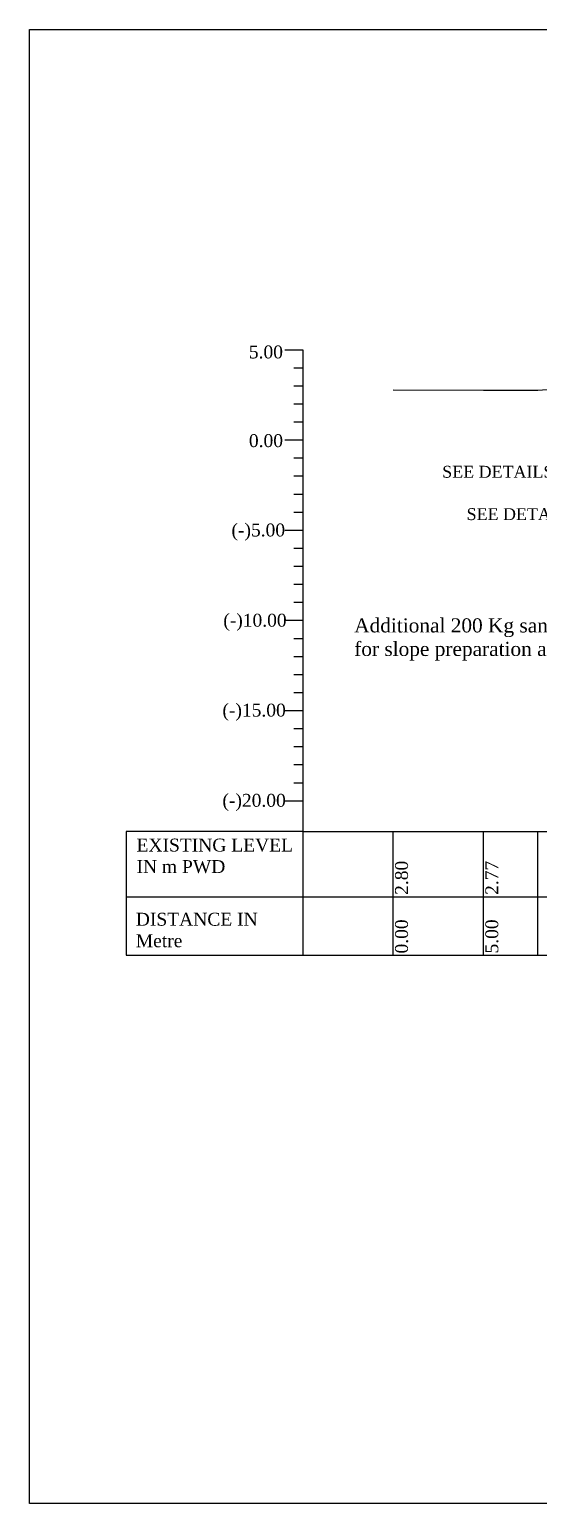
# Model space of a CAD drawing. Header units: metres. Extents: x -1354 to 3686, y -9962 to -7697.
# Drawn here: x -301.5 to -273.3, y -9693.3 to -9611.6 of the extents above; entities that cross this region are included whole.
import ezdxf

# ---------------------------------------------------------------- set-up
doc = ezdxf.new("R2010")
doc.units = ezdxf.units.M
doc.layers.add('LINE', color=7, linetype='Continuous')
doc.styles.get("Standard").update_dxf_attribs({"font": 'times.ttf'})

msp = doc.modelspace()

# ---------------------------------------------------------------- linework, layer by layer
at = {"color": 0, "lineweight": -2}
for p, q in [((-286.376578, -9629.343059), (-287.376578, -9629.343059)), ((-286.376578, -9662.891596), (-286.376578, -9629.343059)), ((-286.376578, -9630.343059), (-286.876578, -9630.343059)), ((-286.376578, -9631.343059), (-286.876578, -9631.343059)), ((-286.376578, -9632.343059), (-286.876578, -9632.343059)), ((-286.376578, -9633.343059), (-286.876578, -9633.343059)), ((-286.376578, -9634.343059), (-287.376578, -9634.343059)), ((-286.376578, -9635.343059), (-286.876578, -9635.343059)), ((-286.376578, -9636.343059), (-286.876578, -9636.343059)), ((-286.376578, -9637.343059), (-286.876578, -9637.343059)), ((-286.376578, -9638.343059), (-286.876578, -9638.343059)), ((-286.376578, -9639.343059), (-287.376578, -9639.343059)), ((-286.376578, -9640.343059), (-286.876578, -9640.343059)), ((-286.376578, -9641.343059), (-286.876578, -9641.343059)), ((-286.376578, -9642.343059), (-286.876578, -9642.343059)), ((-286.376578, -9643.343059), (-286.876578, -9643.343059)), ((-286.376578, -9644.343059), (-287.376578, -9644.343059)), ((-286.376578, -9645.343059), (-286.876578, -9645.343059)), ((-286.376578, -9646.343059), (-286.876578, -9646.343059)), ((-286.376578, -9647.343059), (-286.876578, -9647.343059)), ((-286.376578, -9648.343059), (-286.876578, -9648.343059)), ((-286.376578, -9649.343059), (-287.376578, -9649.343059)), ((-286.376578, -9650.343059), (-286.876578, -9650.343059)), ((-286.376578, -9651.343059), (-286.876578, -9651.343059)), ((-286.376578, -9652.343059), (-286.876578, -9652.343059)), ((-286.376578, -9653.343059), (-286.876578, -9653.343059)), ((-286.376578, -9654.343059), (-287.376578, -9654.343059)), ((-286.376578, -9656.038867), (-201.376578, -9656.038867)), ((-281.376578, -9662.891596), (-281.376578, -9656.038867)), ((-276.376578, -9662.891596), (-276.376578, -9656.038867)), ((-273.376578, -9662.891596), (-273.376578, -9656.038867)), ((-296.169779, -9659.644482), (-201.376578, -9659.644482)), ((-296.169779, -9662.891596), (-201.376578, -9662.891596))]:
    msp.add_line(p, q, dxfattribs=at)
at = {"color": 3, "linetype": 'Continuous', "lineweight": -3, "ltscale": 0.5}
for p, q in [((-281.376578, -9631.543059), (-276.376578, -9631.573059)), ((-276.376578, -9631.573059), (-273.376578, -9631.568059)), ((-273.376578, -9631.568059), (-271.376578, -9631.417059))]:
    msp.add_line(p, q, dxfattribs=at)
at = {"color": 0, "linetype": 'Continuous', "lineweight": -3, "ltscale": 0.5}
for p, q in [((-286.376578, -9656.038867), (-296.169779, -9656.038867)), ((-296.169779, -9656.038867), (-296.169779, -9662.891596))]:
    msp.add_line(p, q, dxfattribs=at)
at = {"layer": 'LINE', "color": 0, "linetype": 'ByBlock', "lineweight": -3, "ltscale": 0.5}
msp.add_lwpolyline([(-301.527016, -9611.576278), (-182.876666, -9611.576278), (-182.876666, -9693.27981), (-301.527016, -9693.27981)], close=True, dxfattribs=at)

# ---------------------------------------------------------------- texts
at = {"color": 0, "lineweight": -2, "char_height": 0.715, "attachment_point": 1}
for s, insert, width in [('5.00', (-289.376578, -9629.093059), 2), ('0.00', (-289.373033, -9634.009075), 2), ('(-)5.00', (-290.338595, -9638.962338), 2), ('(-)10.00', (-290.791738, -9643.962338), 2), ('(-)15.00', (-290.839351, -9648.945543), 2), ('(-)20.00', (-290.839351, -9653.945543), 2), ('EXISTING LEVEL IN m PWD', (-295.599525, -9656.425466), 8.82203068), ('DISTANCE IN Metre', (-295.637262, -9660.536384), 6.93160649)]:
    msp.add_mtext(s, dxfattribs=dict(at, insert=insert, width=width))
at = {"color": 0, "lineweight": -2, "char_height": 0.715, "width": 2.15, "attachment_point": 1, "rotation": 90}
for s, insert in [('2.80', (-281.276578, -9659.544482)), ('2.77', (-276.276578, -9659.544482)), ('0.00', (-281.276578, -9662.791596)), ('5.00', (-276.276578, -9662.791596))]:
    msp.add_mtext(s, dxfattribs=dict(at, insert=insert))
at = {"layer": 'LINE', "color": 0, "linetype": 'ByBlock', "lineweight": -3, "ltscale": 0.5, "insert": (-270.728591, -9635.76202), "char_height": 0.65828823, "attachment_point": 3}
msp.add_mtext('SEE DETAILS "Y"', dxfattribs=at)
at = {"layer": 'LINE', "color": 0, "linetype": 'ByBlock', "lineweight": -3, "ltscale": 0.5, "attachment_point": 1}
for s, insert, char_height, width in [('SEE DETAILS "Z"', (-277.315073, -9638.10976), 0.65828823, 9.99557303), ('Additional 200 Kg sand filled Geo-bags @ 14.50 m³/m\\Pfor slope preparation as shown.', (-283.539795, -9644.215853), 0.78176775, 44.3343089)]:
    msp.add_mtext(s, dxfattribs=dict(at, insert=insert, char_height=char_height, width=width))

doc.saveas('drawing.dxf')
